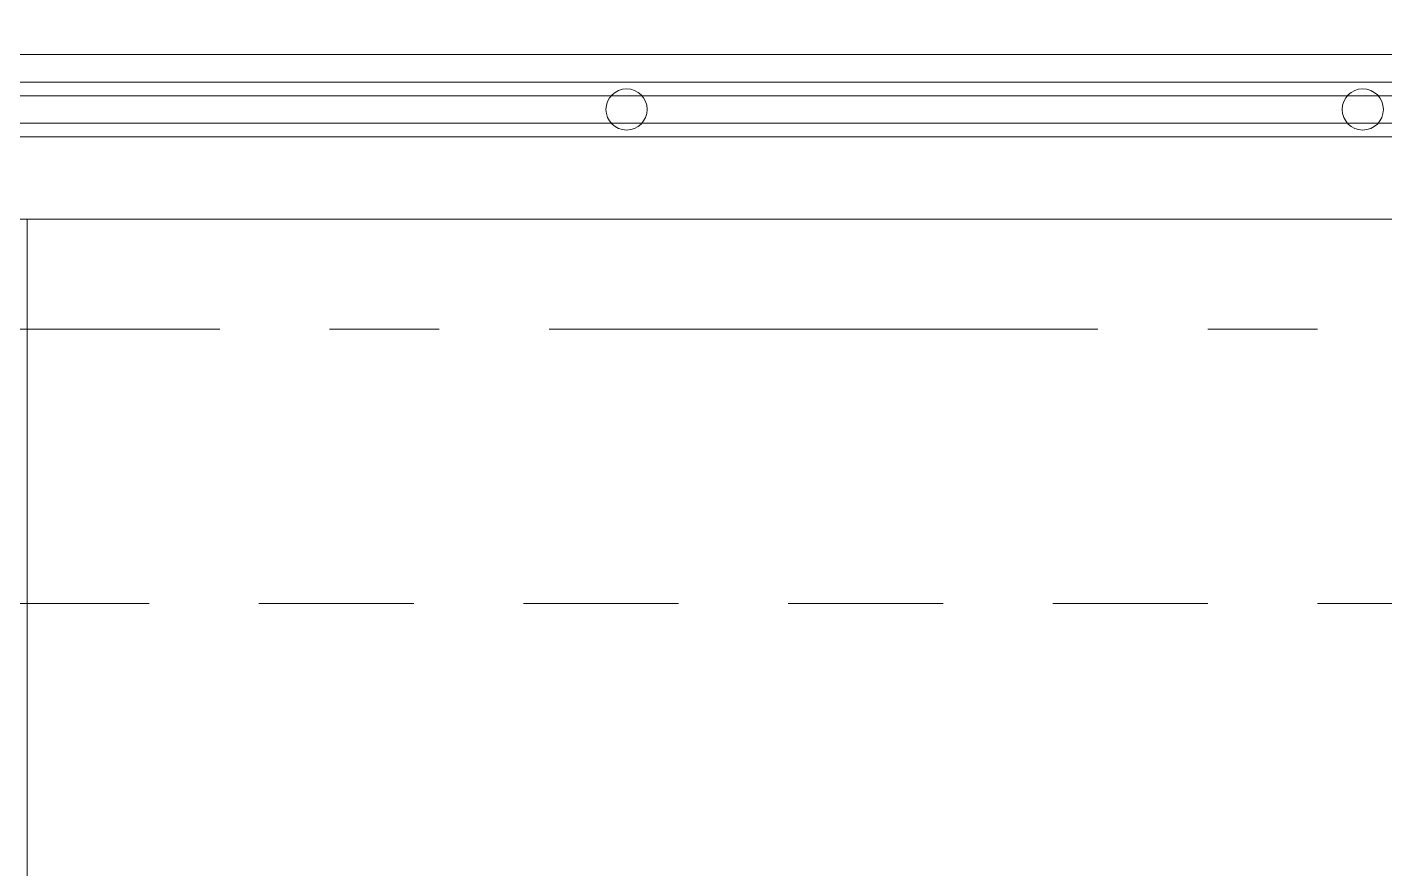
# Model space of a CAD drawing. Header units: inches. Extents: x -19 to 5698, y -728 to 92.
# Drawn here: x 317.27 to 318.507, y 39.158 to 39.925 of the extents above; entities that cross this region are included whole.
import ezdxf

# ---------------------------------------------------------------- set-up
doc = ezdxf.new("R2010")
doc.units = ezdxf.units.IN
doc.header["$MEASUREMENT"] = 0
doc.set_wipeout_variables(frame=1)
for name, pattern in [('Hidden Line', [0.195611, 0.141111, -0.0545]), ('Punto & Raya', [0.65, 0.5, -0.075, 0, -0.075]), ('Wipeout_Contour', [1, 0, -1])]:
    doc.linetypes.add(name, pattern=pattern)
for name, color, linetype in [('02 _ ARQ _ ALB _ Ejes Generales', 251, 'Continuous'), ('02 _ ARQ _ ZON _ Espacio.3D', 7, 'Continuous'), ('08 _ STR _ EXT _ 07 Losa Aligerada', 7, 'Continuous'), ('08 _ STR _ EXT _ 09 Vigas', 251, 'Continuous'), ('Estructura - 04 MURO', 7, 'Continuous'), ('Interior - Escaleras & Barandillas', 7, 'Continuous')]:
    doc.layers.add(name, color=color, linetype=linetype)

msp = doc.modelspace()

# ---------------------------------------------------------------- linework, layer by layer
at = {"layer": '02 _ ARQ _ ALB _ Ejes Generales', "color": 251, "linetype": 'Punto & Raya', "lineweight": 13, "true_color": 0x636466}
msp.add_line((283.3455, 39.65), (332.07, 39.65), dxfattribs=at)
at = {"layer": '02 _ ARQ _ ZON _ Espacio.3D', "color": 254, "linetype": 'Continuous', "lineweight": 0, "flags": 128}
msp.add_lwpolyline([(322.07, 31), (322.07, 29.7), (328.0701, 29.7), (328.0701, 30.2), (328.57, 30.2), (328.5701, 30.7), (328.92, 30.7), (328.92, 31.899), (330.2701, 31.899), (330.2701, 32.9963), (328.92, 32.9963), (328.9203, 36.3463), (321.57, 36.3463), (321.57, 39.4), (321.17, 39.4), (321.17, 39.75), (317.27, 39.75), (317.27, 29.75), (320.97, 29.75), (320.97, 30.2), (321.57, 30.2), (321.57, 31)], close=True, dxfattribs=at)
at = {"layer": '08 _ STR _ EXT _ 07 Losa Aligerada', "color": 7, "linetype": 'Continuous', "lineweight": 18, "flags": 128}
msp.add_lwpolyline([(329.07, 26.75), (329.07, 29.7), (329.07, 35.2005), (329.07, 39.9), (321.17, 39.9), (316.0529, 39.9), (316.0529, 40.9), (311.4324, 40.9)], dxfattribs=at)
at = {"layer": '08 _ STR _ EXT _ 09 Vigas', "color": 251, "linetype": 'Hidden Line', "lineweight": 13, "true_color": 0x636466}
msp.add_line((315.07, 39.4), (321.57, 39.4), dxfattribs=at)

# ---------------------------------------------------------------- next in the draw order: wipeouts: each hides what was drawn before it
at = {"color": 254, "linetype": 'Wipeout_Contour', "lineweight": 0, "ltscale": 9814.245426}
msp.add_wipeout([(315.9521, 39.75), (321.17, 39.75), (321.17, 39.9), (315.9521, 39.9)], dxfattribs=at).dxf.layer = 'Estructura - 04 MURO'

# ---------------------------------------------------------------- next in the draw order: linework, layer by layer
at = {"layer": '08 _ STR _ EXT _ 09 Vigas', "color": 251, "linetype": 'Hidden Line', "lineweight": 13, "true_color": 0x636466}
msp.add_line((286.57, 39.9), (329.07, 39.9), dxfattribs=at)
at = {"layer": 'Estructura - 04 MURO', "color": 7, "linetype": 'Continuous', "lineweight": 13, "flags": 128}
for points in [[(321.17, 39.9), (315.9521, 39.9)], [(315.9521, 39.75), (321.17, 39.75)]]:
    msp.add_lwpolyline(points, dxfattribs=at)
at = {"layer": 'Interior - Escaleras & Barandillas', "color": 161, "linetype": 'Continuous', "lineweight": 13, "flags": 128}
for points in [[(321.17, 39.825), (321.17, 39.875), (315.8037, 39.875), (315.8037, 39.825)], [(321.17, 39.8375), (321.17, 39.8625), (315.8037, 39.8625), (315.8037, 39.8375)], [(321.17, 39.8375), (321.17, 39.8625), (315.8037, 39.8625), (315.8037, 39.8375)], [(321.17, 39.8375), (321.17, 39.8625), (315.8037, 39.8625), (315.8037, 39.8375)]]:
    msp.add_lwpolyline(points, close=True, dxfattribs=at)
for points in [[(317.8161, 39.8688, 1), (317.8161, 39.8313, 1)], [(318.4868, 39.8688, 1), (318.4868, 39.8313, 1)]]:
    msp.add_lwpolyline(points, format="xyb", close=True, dxfattribs=at)

doc.saveas('drawing.dxf')
